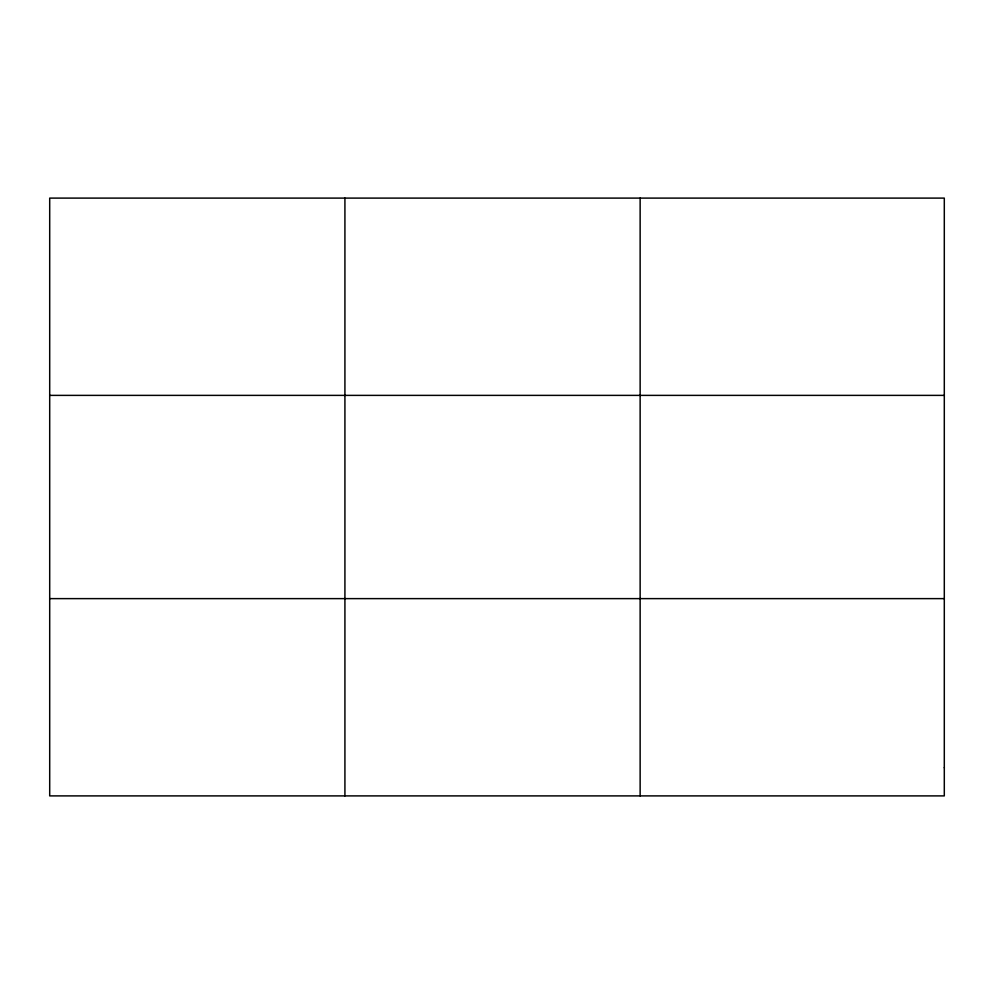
<?xml version="1.0" encoding="UTF-8"?>
<svg xmlns="http://www.w3.org/2000/svg" width="994" height="994" viewBox="0 0 994 994"><rect width="100%" height="100%" fill="white"/><g stroke="black" fill="none" stroke-linecap="round" stroke-linejoin="round"><path stroke-width="1.49" d="M344.918 795.896L344.918 198.104M640.136 795.896L640.136 198.104M49.7 395.376L944.3 395.376M49.7 598.624L944.3 598.624M944.3 767.716L944.3 795.896L49.7 795.896L49.7 198.104L944.3 198.104L944.3 767.716"/></g></svg>
